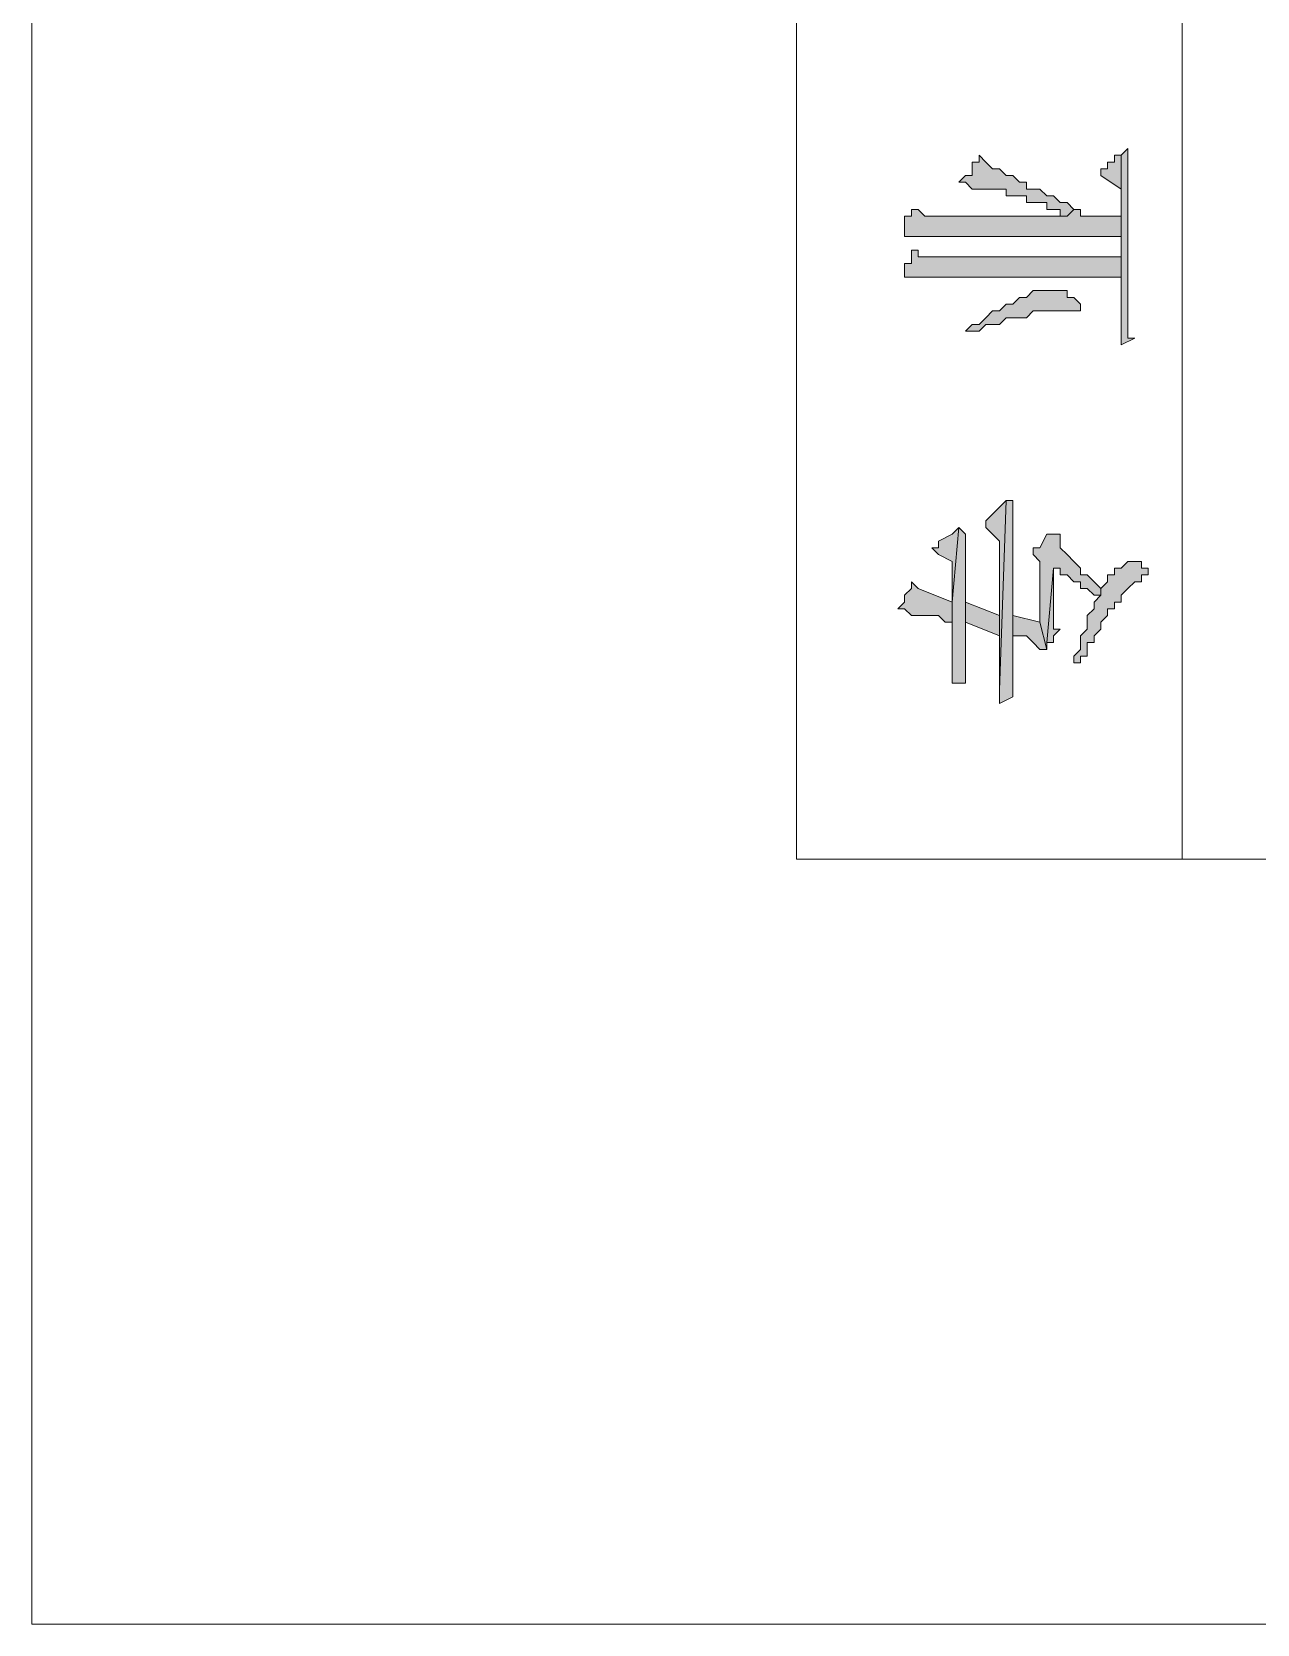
# Model space of a CAD drawing. Header units: millimetres. Extents: x 6 to 291, y 4 to 206.
# Drawn here: x 5.8 to 13.47, y 3.98 to 13.94 of the extents above; entities that cross this region are included whole.
import ezdxf

# ---------------------------------------------------------------- set-up
doc = ezdxf.new("R2010")
doc.units = ezdxf.units.MM
doc.layers.add('C00-00-00', color=7, linetype='Continuous')

msp = doc.modelspace()

# ---------------------------------------------------------------- hatches: boundary and pattern name
at = {"layer": 'C00-00-00'}
h = msp.add_hatch(color=256, dxfattribs=at)
h.dxf.hatch_style = 2
h.paths.add_polyline_path([(11.599333, 12.996332), (11.641667, 12.996332), (11.684, 12.953999), (11.726333, 12.953999), (11.768667, 12.953999), (11.811, 12.953999), (11.853333, 12.953999), (11.895667, 12.953999), (11.895667, 12.911665), (11.938, 12.911665), (11.980333, 12.911665), (12.022667, 12.911665), (12.022667, 12.869332), (12.065, 12.869332), (12.107333, 12.869332), (12.149667, 12.869332), (12.149667, 12.826999), (12.192, 12.826999), (12.234333, 12.826999), (12.234333, 12.784665), (12.276667, 12.784665), (12.319, 12.826999), (12.276667, 12.869332), (12.234333, 12.869332), (12.192, 12.911665), (12.149667, 12.911665), (12.107333, 12.953999), (12.065, 12.953999), (12.022667, 12.953999), (12.022667, 12.996332), (11.980333, 12.996332), (11.938, 13.038665), (11.895667, 13.038665), (11.853333, 13.080999), (11.811, 13.080999), (11.768667, 13.123332), (11.726333, 13.165665), (11.726333, 13.123332), (11.684, 13.123332), (11.684, 13.080999), (11.684, 13.038665), (11.641667, 13.038665)])
h = msp.add_hatch(color=256, dxfattribs=at)
h.dxf.hatch_style = 2
h.paths.add_polyline_path([(12.488334, 13.038674), (12.615334, 12.954008), (12.615334, 12.022674), (12.615334, 13.165674), (12.573, 13.165674), (12.573, 13.123341), (12.530667, 13.123341), (12.530667, 13.081008), (12.488334, 13.081008)])
h = msp.add_hatch(color=256, dxfattribs=at)
h.dxf.hatch_style = 2
h.paths.add_polyline_path([(12.615333, 11.980341), (12.7, 12.022674), (12.657667, 12.022674), (12.657667, 13.208008), (12.615333, 13.165674), (12.615333, 12.022674)])
h = msp.add_hatch(color=256, dxfattribs=at)
h.dxf.hatch_style = 2
h.paths.add_polyline_path([(11.260667, 12.657674), (12.615334, 12.657674), (12.615334, 12.530674), (12.615334, 12.403674), (12.615334, 12.784674), (12.403667, 12.784674), (12.361334, 12.784674), (12.361334, 12.827007), (12.319, 12.827007), (12.276667, 12.784674), (11.387667, 12.784674), (11.345334, 12.827007), (11.303, 12.827007), (11.303, 12.784674), (11.260667, 12.784674), (11.260667, 12.700007)])
h = msp.add_hatch(color=256, dxfattribs=at)
h.dxf.hatch_style = 2
h.paths.add_polyline_path([(11.260667, 12.403668), (12.615334, 12.403668), (12.615334, 12.530668), (11.387667, 12.530668), (11.345334, 12.530668), (11.345334, 12.573001), (11.303, 12.573001), (11.303, 12.530668), (11.303, 12.488334), (11.260667, 12.488334), (11.260667, 12.446001)])
h = msp.add_hatch(color=256, dxfattribs=at)
h.dxf.hatch_style = 2
h.paths.add_polyline_path([(11.641667, 12.06501), (11.726333, 12.06501), (11.768667, 12.107343), (11.811, 12.107343), (11.853333, 12.107343), (11.895667, 12.149676), (11.938, 12.149676), (11.980333, 12.149676), (12.022667, 12.149676), (12.065, 12.19201), (12.192, 12.19201), (12.361333, 12.19201), (12.361333, 12.234343), (12.319, 12.276676), (12.276667, 12.276676), (12.276667, 12.31901), (12.234333, 12.31901), (12.192, 12.31901), (12.149667, 12.31901), (12.107333, 12.31901), (12.065, 12.31901), (12.022667, 12.276676), (11.980333, 12.276676), (11.938, 12.234343), (11.895667, 12.234343), (11.853333, 12.19201), (11.811, 12.19201), (11.768667, 12.149676), (11.726333, 12.107343), (11.684, 12.107343)])
h = msp.add_hatch(color=256, dxfattribs=at)
h.dxf.hatch_style = 2
h.paths.add_polyline_path([(11.768667, 10.837339), (11.853333, 10.752672), (11.853333, 9.821339), (11.895667, 11.006672), (11.853333, 10.964339), (11.811, 10.922006), (11.768667, 10.879672)])
h = msp.add_hatch(color=256, dxfattribs=at)
h.dxf.hatch_style = 2
h.paths.add_polyline_path([(11.853333, 9.736663), (11.938, 9.778997), (11.938, 11.006663), (11.895666, 11.006663), (11.853333, 9.82133)])
h = msp.add_hatch(color=256, dxfattribs=at)
h.dxf.hatch_style = 2
h.paths.add_polyline_path([(11.43, 10.710328), (11.472334, 10.667995), (11.557, 10.625661), (11.557, 10.371661), (11.599334, 10.837328), (11.557, 10.794995), (11.472334, 10.752661), (11.472334, 10.710328)])
h = msp.add_hatch(color=256, dxfattribs=at)
h.dxf.hatch_style = 2
h.paths.add_polyline_path([(11.557, 9.863674), (11.641667, 9.863674), (11.641667, 10.795008), (11.599333, 10.837341), (11.557, 10.371674)])
h = msp.add_hatch(color=256, dxfattribs=at)
h.dxf.hatch_style = 2
h.paths.add_polyline_path([(12.064999, 10.668002), (12.107333, 10.625669), (12.107333, 10.244669), (12.149666, 10.075335), (12.149666, 10.117669), (12.191999, 10.583335), (12.234333, 10.583335), (12.234333, 10.541002), (12.276666, 10.541002), (12.318999, 10.498669), (12.361333, 10.498669), (12.361333, 10.456335), (12.403666, 10.456335), (12.445999, 10.414002), (12.488333, 10.414002), (12.488333, 10.456335), (12.445999, 10.498669), (12.403666, 10.541002), (12.361333, 10.541002), (12.361333, 10.583335), (12.318999, 10.625669), (12.276666, 10.668002), (12.234333, 10.710335), (12.234333, 10.795002), (12.191999, 10.795002), (12.149666, 10.795002), (12.107333, 10.710335), (12.064999, 10.710335)])
h = msp.add_hatch(color=256, dxfattribs=at)
h.dxf.hatch_style = 2
h.paths.add_polyline_path([(12.149666, 10.117664), (12.191999, 10.117664), (12.191999, 10.159997), (12.234333, 10.202331), (12.191999, 10.202331), (12.191999, 10.583331)])
h = msp.add_hatch(color=256, dxfattribs=at)
h.dxf.hatch_style = 2
h.paths.add_polyline_path([(12.319, 9.990669), (12.361334, 9.990669), (12.361334, 10.033002), (12.403667, 10.033002), (12.403667, 10.075336), (12.403667, 10.117669), (12.446, 10.117669), (12.446, 10.160002), (12.488334, 10.202336), (12.488334, 10.244669), (12.530667, 10.287002), (12.530667, 10.329336), (12.573, 10.329336), (12.573, 10.371669), (12.615334, 10.371669), (12.615334, 10.414002), (12.657667, 10.456336), (12.7, 10.498669), (12.742334, 10.498669), (12.742334, 10.541002), (12.784667, 10.541002), (12.784667, 10.583336), (12.742334, 10.583336), (12.742334, 10.625669), (12.7, 10.625669), (12.657667, 10.625669), (12.615334, 10.583336), (12.573, 10.583336), (12.573, 10.541002), (12.530667, 10.541002), (12.530667, 10.498669), (12.488334, 10.456336), (12.488334, 10.414002), (12.446, 10.371669), (12.446, 10.329336), (12.403667, 10.287002), (12.403667, 10.244669), (12.403667, 10.202336), (12.361334, 10.160002), (12.361334, 10.117669), (12.361334, 10.075336), (12.319, 10.033002)])
h = msp.add_hatch(color=256, dxfattribs=at)
h.dxf.hatch_style = 2
h.paths.add_polyline_path([(11.218334, 10.329343), (11.260667, 10.329343), (11.303001, 10.28701), (11.387667, 10.28701), (11.472334, 10.28701), (11.514667, 10.244677), (11.557001, 10.244677), (11.557001, 9.90601), (11.557001, 10.371677), (11.345334, 10.456343), (11.303001, 10.498677), (11.303001, 10.456343), (11.260667, 10.41401), (11.260667, 10.371677)])
h = msp.add_hatch(color=256, dxfattribs=at)
h.dxf.hatch_style = 2
h.paths.add_polyline_path([(11.641667, 10.37167), (11.641667, 10.244675), (11.853333, 10.160006), (11.853333, 10.287001)])
h = msp.add_hatch(color=256, dxfattribs=at)
h.dxf.hatch_style = 2
h.paths.add_polyline_path([(11.938, 10.287001), (11.938, 10.160001), (12.022666, 10.160001), (12.065, 10.117668), (12.107333, 10.075334), (12.149666, 10.075334), (12.107333, 10.244668)])

# ---------------------------------------------------------------- linework, layer by layer
at = {"layer": 'C00-00-00', "lineweight": 15}
for points in [[(291.126319, 205.740002), (5.799667, 205.740002), (5.799667, 3.979343), (291.126319, 3.979343)], [(10.583333, 8.762999), (10.583333, 28.786663)], [(12.996333, 8.762999), (12.996333, 28.786663)], [(17.779999, 8.762999), (10.583333, 8.762999)]]:
    msp.add_lwpolyline(points, dxfattribs=at)
at = {"layer": 'C00-00-00', "lineweight": 13}
for points in [[(11.599333, 12.996332), (11.641667, 12.996332), (11.684, 12.953999), (11.726333, 12.953999), (11.768667, 12.953999), (11.811, 12.953999), (11.853333, 12.953999), (11.895667, 12.953999), (11.895667, 12.911665), (11.938, 12.911665), (11.980333, 12.911665), (12.022667, 12.911665), (12.022667, 12.869332), (12.065, 12.869332), (12.107333, 12.869332), (12.149667, 12.869332), (12.149667, 12.826999), (12.192, 12.826999), (12.234333, 12.826999), (12.234333, 12.784665), (12.276667, 12.784665), (12.319, 12.826999), (12.276667, 12.869332), (12.234333, 12.869332), (12.192, 12.911665), (12.149667, 12.911665), (12.107333, 12.953999), (12.065, 12.953999), (12.022667, 12.953999), (12.022667, 12.996332), (11.980333, 12.996332), (11.938, 13.038665), (11.895667, 13.038665), (11.853333, 13.080999), (11.811, 13.080999), (11.768667, 13.123332), (11.726333, 13.165665), (11.726333, 13.123332), (11.684, 13.123332), (11.684, 13.080999), (11.684, 13.038665), (11.641667, 13.038665)], [(12.488334, 13.038674), (12.615334, 12.954008), (12.615334, 12.022674), (12.615334, 13.165674), (12.573, 13.165674), (12.573, 13.123341), (12.530667, 13.123341), (12.530667, 13.081008), (12.488334, 13.081008)], [(12.615333, 11.980341), (12.7, 12.022674), (12.657667, 12.022674), (12.657667, 13.208008), (12.615333, 13.165674), (12.615333, 12.022674)], [(11.260667, 12.657674), (12.615334, 12.657674), (12.615334, 12.530674), (12.615334, 12.403674), (12.615334, 12.784674), (12.403667, 12.784674), (12.361334, 12.784674), (12.361334, 12.827007), (12.319, 12.827007), (12.276667, 12.784674), (11.387667, 12.784674), (11.345334, 12.827007), (11.303, 12.827007), (11.303, 12.784674), (11.260667, 12.784674), (11.260667, 12.700007)], [(11.260667, 12.403668), (12.615334, 12.403668), (12.615334, 12.530668), (11.387667, 12.530668), (11.345334, 12.530668), (11.345334, 12.573001), (11.303, 12.573001), (11.303, 12.530668), (11.303, 12.488334), (11.260667, 12.488334), (11.260667, 12.446001)], [(11.641667, 12.06501), (11.726333, 12.06501), (11.768667, 12.107343), (11.811, 12.107343), (11.853333, 12.107343), (11.895667, 12.149676), (11.938, 12.149676), (11.980333, 12.149676), (12.022667, 12.149676), (12.065, 12.19201), (12.192, 12.19201), (12.361333, 12.19201), (12.361333, 12.234343), (12.319, 12.276676), (12.276667, 12.276676), (12.276667, 12.31901), (12.234333, 12.31901), (12.192, 12.31901), (12.149667, 12.31901), (12.107333, 12.31901), (12.065, 12.31901), (12.022667, 12.276676), (11.980333, 12.276676), (11.938, 12.234343), (11.895667, 12.234343), (11.853333, 12.19201), (11.811, 12.19201), (11.768667, 12.149676), (11.726333, 12.107343), (11.684, 12.107343)], [(11.768667, 10.837339), (11.853333, 10.752672), (11.853333, 9.821339), (11.895667, 11.006672), (11.853333, 10.964339), (11.811, 10.922006), (11.768667, 10.879672)], [(11.853333, 9.736663), (11.938, 9.778997), (11.938, 11.006663), (11.895666, 11.006663), (11.853333, 9.82133)], [(11.43, 10.710328), (11.472334, 10.667995), (11.557, 10.625661), (11.557, 10.371661), (11.599334, 10.837328), (11.557, 10.794995), (11.472334, 10.752661), (11.472334, 10.710328)], [(11.557, 9.863674), (11.641667, 9.863674), (11.641667, 10.795008), (11.599333, 10.837341), (11.557, 10.371674)], [(12.064999, 10.668002), (12.107333, 10.625669), (12.107333, 10.244669), (12.149666, 10.075335), (12.149666, 10.117669), (12.191999, 10.583335), (12.234333, 10.583335), (12.234333, 10.541002), (12.276666, 10.541002), (12.318999, 10.498669), (12.361333, 10.498669), (12.361333, 10.456335), (12.403666, 10.456335), (12.445999, 10.414002), (12.488333, 10.414002), (12.488333, 10.456335), (12.445999, 10.498669), (12.403666, 10.541002), (12.361333, 10.541002), (12.361333, 10.583335), (12.318999, 10.625669), (12.276666, 10.668002), (12.234333, 10.710335), (12.234333, 10.795002), (12.191999, 10.795002), (12.149666, 10.795002), (12.107333, 10.710335), (12.064999, 10.710335)], [(12.149666, 10.117664), (12.191999, 10.117664), (12.191999, 10.159997), (12.234333, 10.202331), (12.191999, 10.202331), (12.191999, 10.583331)], [(12.319, 9.990669), (12.361334, 9.990669), (12.361334, 10.033002), (12.403667, 10.033002), (12.403667, 10.075336), (12.403667, 10.117669), (12.446, 10.117669), (12.446, 10.160002), (12.488334, 10.202336), (12.488334, 10.244669), (12.530667, 10.287002), (12.530667, 10.329336), (12.573, 10.329336), (12.573, 10.371669), (12.615334, 10.371669), (12.615334, 10.414002), (12.657667, 10.456336), (12.7, 10.498669), (12.742334, 10.498669), (12.742334, 10.541002), (12.784667, 10.541002), (12.784667, 10.583336), (12.742334, 10.583336), (12.742334, 10.625669), (12.7, 10.625669), (12.657667, 10.625669), (12.615334, 10.583336), (12.573, 10.583336), (12.573, 10.541002), (12.530667, 10.541002), (12.530667, 10.498669), (12.488334, 10.456336), (12.488334, 10.414002), (12.446, 10.371669), (12.446, 10.329336), (12.403667, 10.287002), (12.403667, 10.244669), (12.403667, 10.202336), (12.361334, 10.160002), (12.361334, 10.117669), (12.361334, 10.075336), (12.319, 10.033002)], [(11.218334, 10.329343), (11.260667, 10.329343), (11.303001, 10.28701), (11.387667, 10.28701), (11.472334, 10.28701), (11.514667, 10.244677), (11.557001, 10.244677), (11.557001, 9.90601), (11.557001, 10.371677), (11.345334, 10.456343), (11.303001, 10.498677), (11.303001, 10.456343), (11.260667, 10.41401), (11.260667, 10.371677)], [(11.641667, 10.37167), (11.641667, 10.244675), (11.853333, 10.160006), (11.853333, 10.287001)], [(11.938, 10.287001), (11.938, 10.160001), (12.022666, 10.160001), (12.065, 10.117668), (12.107333, 10.075334), (12.149666, 10.075334), (12.107333, 10.244668)]]:
    msp.add_lwpolyline(points, close=True, dxfattribs=at)

doc.saveas('drawing.dxf')
